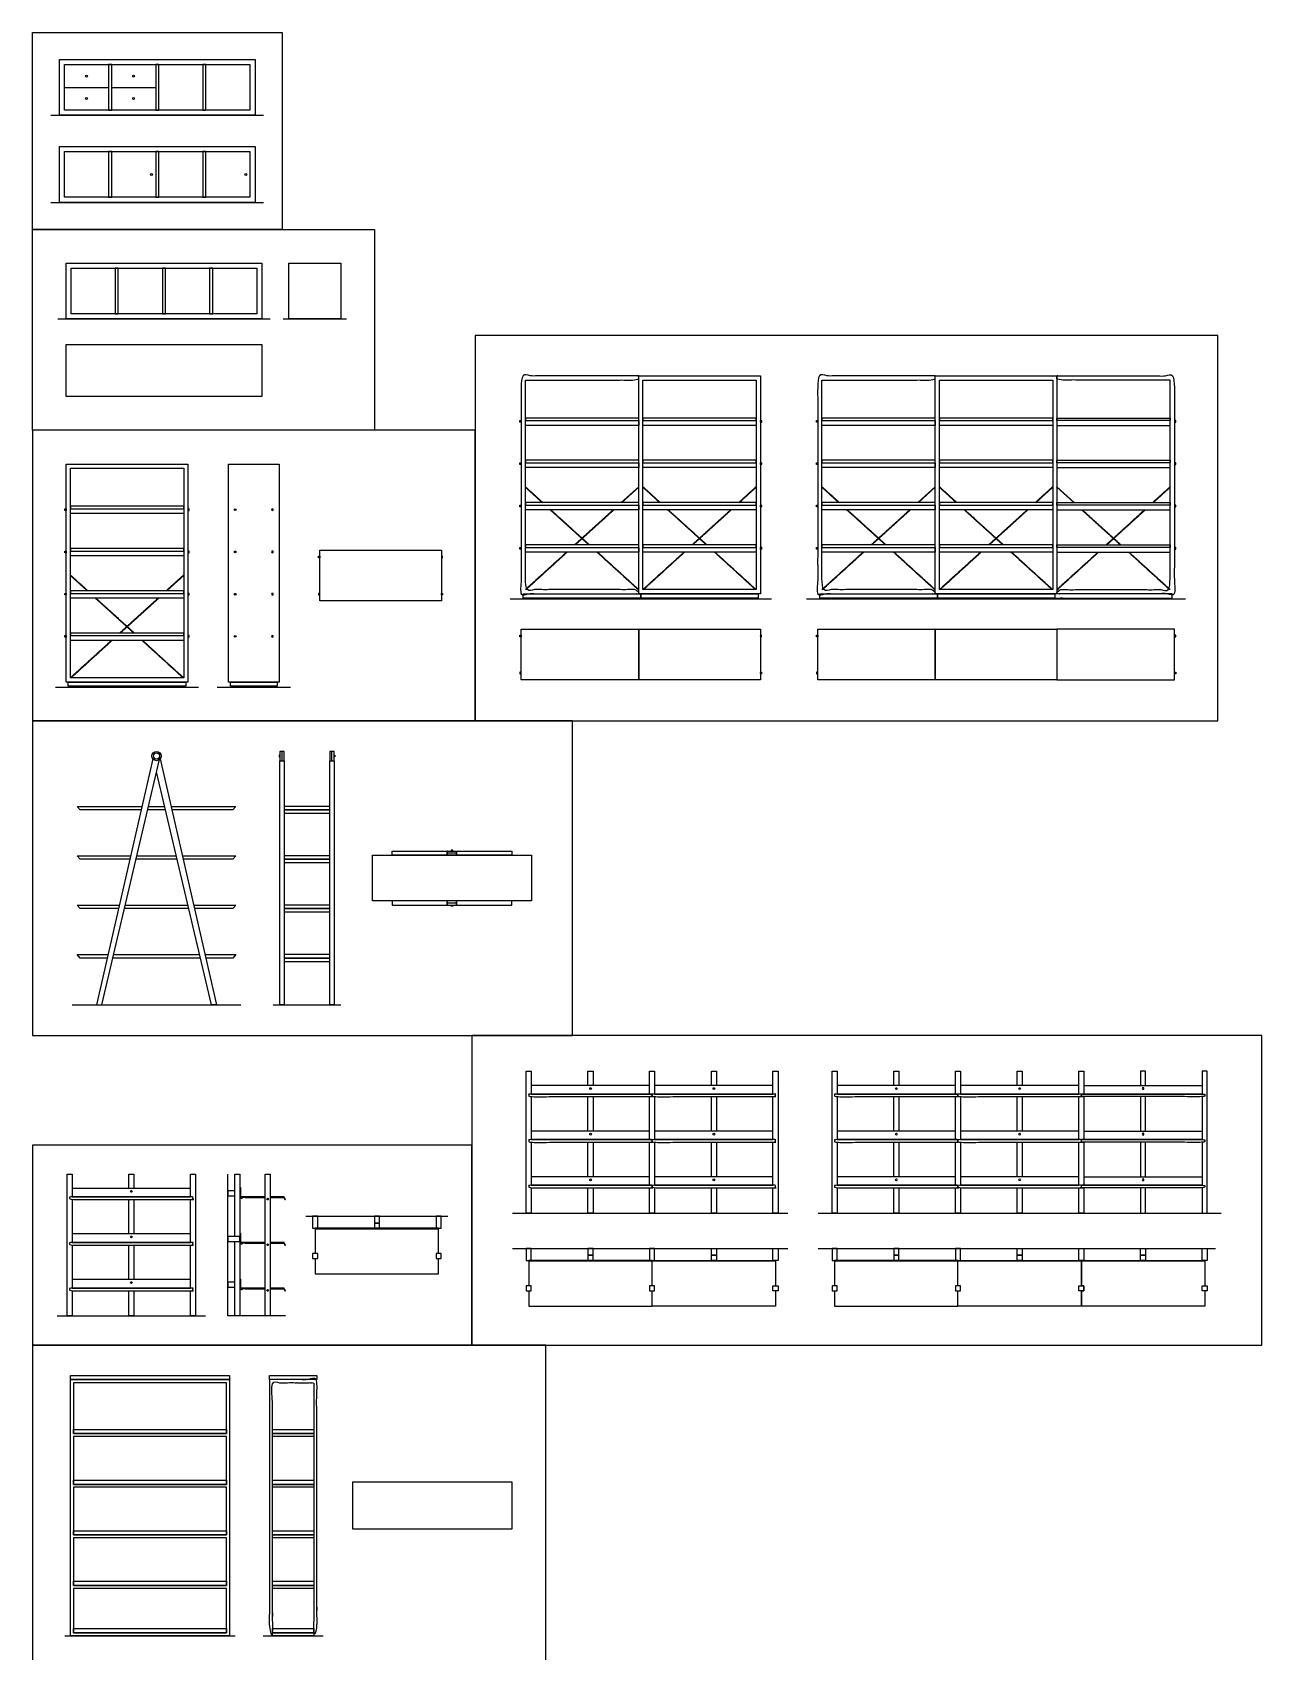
# Model space of a CAD drawing. Header units: millimetres. Extents: x 0.1 to 32.5, y -0.4 to 24.1.
# Drawn here: x 0.09 to 9.33, y 11.9 to 24.06 of the extents above; entities that cross this region are included whole.
import ezdxf

# ---------------------------------------------------------------- set-up
doc = ezdxf.new("R2010")
doc.units = ezdxf.units.MM
for name, color, linetype, true_color in [('2D$AG-DETAILS', 7, 'Continuous', 0x66ffff), ('2D$AG-DIAGRAM', 7, 'Continuous', 0xfecc66), ('2D$AG-FURNITURE', 7, 'Continuous', 0x66ccff), ('2D$X-VPRT', 6, 'Continuous', 0xff00ff), ('AG-DETAILS', 7, 'Continuous', 0x66ffff), ('AG-DIAGRAM', 7, 'Continuous', 0xfecc66), ('AG-FURNITURE', 7, 'Continuous', 0x66ccff), ('X-VPRT', 6, 'Continuous', 0xff00ff)]:
    doc.layers.add(name, color=color, linetype=linetype, true_color=true_color)

msp = doc.modelspace()

# ---------------------------------------------------------------- linework, layer by layer
at = {"layer": '2D$AG-DETAILS'}
for centre, radius in [((1.022, 18.628), 0.0232), ((4.283, 16.13), 0.00635), ((5.21, 16.13), 0.00635), ((6.581, 16.13), 0.00635), ((7.508, 16.13), 0.00635), ((4.283, 15.787), 0.00635), ((5.21, 15.787), 0.00635), ((6.581, 15.787), 0.00635), ((7.508, 15.787), 0.00635), ((4.283, 15.444), 0.00635), ((5.21, 15.444), 0.00635), ((6.581, 15.444), 0.00635), ((7.508, 15.444), 0.00635), ((0.833, 15.357), 0.00635), ((1.857, 15.299), 0.00635), ((0.833, 15.015), 0.00635), ((1.857, 14.956), 0.00635), ((0.833, 14.672), 0.00635), ((1.857, 14.613), 0.00635)]:
    msp.add_circle(centre, radius, dxfattribs=at)
at = {"layer": '2D$AG-DETAILS', "extrusion": (0, 0, -1)}
for centre in [(-8.435, 16.13), (-8.435, 15.787), (-8.435, 15.444)]:
    msp.add_circle(centre, 0.00635, dxfattribs=at)
at = {"layer": '2D$AG-DIAGRAM'}
for points in [[(3.679, 19.809), (5.642, 19.809)], [(5.907, 19.809), (8.753, 19.809)], [(0.262, 19.146), (1.338, 19.146)], [(1.478, 19.146), (2.028, 19.146)], [(0.388, 16.758), (1.656, 16.758)], [(1.899, 16.758), (2.406, 16.758)], [(1.991, 14.421), (1.559, 14.421), (1.559, 15.487)], [(2.143, 15.17), (3.212, 15.17)], [(3.696, 15.193), (5.766, 15.193)], [(5.994, 15.193), (9.021, 15.193)], [(3.696, 14.928), (5.766, 14.928)], [(5.994, 14.928), (8.978, 14.928)], [(0.276, 14.421), (1.39, 14.421)], [(0.332, 12.019), (1.614, 12.019)], [(1.823, 12.019), (2.274, 12.019)]]:
    msp.add_lwpolyline(points, dxfattribs=at)
at = {"layer": '2D$AG-FURNITURE'}
for points in [[(4.645, 21.485), (5.559, 21.485), (5.559, 19.847), (4.645, 19.847)], [(4.677, 21.453), (5.527, 21.453), (5.527, 19.878), (4.677, 19.878)], [(6.873, 21.485), (7.787, 21.485), (7.787, 19.847), (6.873, 19.847)], [(6.905, 21.453), (7.756, 21.453), (7.756, 19.878), (6.905, 19.878)], [(3.762, 21.148), (3.762, 21.136), (3.753, 21.136), (3.753, 21.148)], [(4.645, 21.148), (4.645, 21.167), (3.794, 21.167), (3.794, 21.148)], [(3.794, 21.148), (4.645, 21.148), (4.645, 21.112), (3.794, 21.112)], [(5.527, 21.148), (5.527, 21.167), (4.677, 21.167), (4.677, 21.148)], [(4.677, 21.148), (5.527, 21.148), (5.527, 21.112), (4.677, 21.112)], [(5.99, 21.148), (5.99, 21.136), (5.981, 21.136), (5.981, 21.148)], [(6.873, 21.148), (6.873, 21.167), (6.022, 21.167), (6.022, 21.148)], [(6.022, 21.148), (6.873, 21.148), (6.873, 21.112), (6.022, 21.112)], [(7.756, 21.148), (7.756, 21.167), (6.905, 21.167), (6.905, 21.148)], [(6.905, 21.148), (7.756, 21.148), (7.756, 21.112), (6.905, 21.112)], [(7.787, 21.148), (7.787, 21.167), (8.638, 21.167), (8.638, 21.148)], [(8.638, 21.148), (7.787, 21.148), (7.787, 21.112), (8.638, 21.112)], [(8.67, 21.148), (8.67, 21.136), (8.68, 21.136), (8.68, 21.148)], [(0.343, 20.822), (1.258, 20.822), (1.258, 19.184), (0.343, 19.184)], [(1.562, 20.822), (1.943, 20.822), (1.943, 19.184), (1.562, 19.184)], [(3.762, 20.831), (3.762, 20.818), (3.753, 20.818), (3.753, 20.831)], [(4.645, 20.831), (4.645, 20.85), (3.794, 20.85), (3.794, 20.831)], [(3.794, 20.831), (4.645, 20.831), (4.645, 20.795), (3.794, 20.795)], [(5.527, 20.831), (5.527, 20.85), (4.677, 20.85), (4.677, 20.831)], [(4.677, 20.831), (5.527, 20.831), (5.527, 20.795), (4.677, 20.795)], [(5.99, 20.831), (5.99, 20.818), (5.981, 20.818), (5.981, 20.831)], [(6.873, 20.831), (6.873, 20.85), (6.022, 20.85), (6.022, 20.831)], [(6.022, 20.831), (6.873, 20.831), (6.873, 20.795), (6.022, 20.795)], [(7.756, 20.831), (7.756, 20.85), (6.905, 20.85), (6.905, 20.831)], [(6.905, 20.831), (7.756, 20.831), (7.756, 20.795), (6.905, 20.795)], [(7.787, 20.831), (7.787, 20.85), (8.638, 20.85), (8.638, 20.831)], [(8.638, 20.831), (7.787, 20.831), (7.787, 20.795), (8.638, 20.795)], [(8.67, 20.831), (8.67, 20.818), (8.68, 20.818), (8.68, 20.831)], [(0.375, 20.79), (1.226, 20.79), (1.226, 19.215), (0.375, 19.215)], [(0.343, 20.485), (0.343, 20.473), (0.334, 20.473), (0.334, 20.485)], [(1.226, 20.485), (1.226, 20.505), (0.375, 20.505), (0.375, 20.485)], [(0.375, 20.485), (1.226, 20.485), (1.226, 20.449), (0.375, 20.449)], [(1.258, 20.485), (1.258, 20.473), (1.267, 20.473), (1.267, 20.485)], [(3.762, 20.513), (3.762, 20.501), (3.753, 20.501), (3.753, 20.513)], [(4.645, 20.513), (4.645, 20.532), (3.794, 20.532), (3.794, 20.513)], [(3.794, 20.513), (4.645, 20.513), (4.645, 20.477), (3.794, 20.477)], [(5.527, 20.513), (5.527, 20.532), (4.677, 20.532), (4.677, 20.513)], [(4.677, 20.513), (5.527, 20.513), (5.527, 20.477), (4.677, 20.477)], [(5.99, 20.513), (5.99, 20.501), (5.981, 20.501), (5.981, 20.513)], [(6.873, 20.513), (6.873, 20.532), (6.022, 20.532), (6.022, 20.513)], [(6.022, 20.513), (6.873, 20.513), (6.873, 20.477), (6.022, 20.477)], [(7.756, 20.513), (7.756, 20.532), (6.905, 20.532), (6.905, 20.513)], [(6.905, 20.513), (7.756, 20.513), (7.756, 20.477), (6.905, 20.477)], [(7.787, 20.513), (7.787, 20.532), (8.638, 20.532), (8.638, 20.513)], [(8.638, 20.513), (7.787, 20.513), (7.787, 20.477), (8.638, 20.477)], [(8.67, 20.513), (8.67, 20.501), (8.68, 20.501), (8.68, 20.513)], [(3.762, 20.196), (3.762, 20.183), (3.753, 20.183), (3.753, 20.196)], [(4.645, 20.196), (4.645, 20.215), (3.794, 20.215), (3.794, 20.196)], [(3.794, 20.196), (4.645, 20.196), (4.645, 20.16), (3.794, 20.16)], [(5.527, 20.196), (5.527, 20.215), (4.677, 20.215), (4.677, 20.196)], [(4.677, 20.196), (5.527, 20.196), (5.527, 20.16), (4.677, 20.16)], [(5.99, 20.196), (5.99, 20.183), (5.981, 20.183), (5.981, 20.196)], [(6.873, 20.196), (6.873, 20.215), (6.022, 20.215), (6.022, 20.196)], [(6.022, 20.196), (6.873, 20.196), (6.873, 20.16), (6.022, 20.16)], [(7.756, 20.196), (7.756, 20.215), (6.905, 20.215), (6.905, 20.196)], [(6.905, 20.196), (7.756, 20.196), (7.756, 20.16), (6.905, 20.16)], [(7.787, 20.196), (7.787, 20.215), (8.638, 20.215), (8.638, 20.196)], [(8.638, 20.196), (7.787, 20.196), (7.787, 20.16), (8.638, 20.16)], [(8.67, 20.196), (8.67, 20.183), (8.68, 20.183), (8.68, 20.196)], [(0.343, 20.168), (0.343, 20.155), (0.334, 20.155), (0.334, 20.168)], [(1.226, 20.168), (1.226, 20.187), (0.375, 20.187), (0.375, 20.168)], [(0.375, 20.168), (1.226, 20.168), (1.226, 20.132), (0.375, 20.132)], [(1.258, 20.168), (1.258, 20.155), (1.267, 20.155), (1.267, 20.168)], [(2.248, 20.174), (3.163, 20.174), (3.163, 19.793), (2.248, 19.793)], [(0.343, 19.85), (0.343, 19.838), (0.334, 19.838), (0.334, 19.85)], [(1.226, 19.85), (1.226, 19.87), (0.375, 19.87), (0.375, 19.85)], [(0.375, 19.85), (1.226, 19.85), (1.226, 19.814), (0.375, 19.814)], [(1.258, 19.85), (1.258, 19.838), (1.267, 19.838), (1.267, 19.85)], [(3.778, 19.847), (4.661, 19.847), (4.661, 19.815), (3.778, 19.815)], [(4.661, 19.847), (5.543, 19.847), (5.543, 19.815), (4.661, 19.815)], [(6.006, 19.847), (6.889, 19.847), (6.889, 19.815), (6.006, 19.815)], [(6.889, 19.847), (7.772, 19.847), (7.772, 19.815), (6.889, 19.815)], [(8.654, 19.847), (7.772, 19.847), (7.772, 19.815), (8.654, 19.815)], [(3.821, 19.815), (3.821, 19.809), (3.837, 19.809), (3.837, 19.815)], [(4.618, 19.815), (4.618, 19.809), (4.602, 19.809), (4.602, 19.815)], [(4.704, 19.815), (4.704, 19.809), (4.72, 19.809), (4.72, 19.815)], [(5.5, 19.815), (5.5, 19.809), (5.484, 19.809), (5.484, 19.815)], [(6.049, 19.815), (6.049, 19.809), (6.065, 19.809), (6.065, 19.815)], [(6.846, 19.815), (6.846, 19.809), (6.83, 19.809), (6.83, 19.815)], [(6.932, 19.815), (6.932, 19.809), (6.948, 19.809), (6.948, 19.815)], [(7.729, 19.815), (7.729, 19.809), (7.713, 19.809), (7.713, 19.815)], [(7.815, 19.815), (7.815, 19.809), (7.83, 19.809), (7.83, 19.815)], [(8.611, 19.815), (8.611, 19.809), (8.595, 19.809), (8.595, 19.815)], [(0.343, 19.533), (0.343, 19.52), (0.334, 19.52), (0.334, 19.533)], [(1.226, 19.533), (1.226, 19.552), (0.375, 19.552), (0.375, 19.533)], [(0.375, 19.533), (1.226, 19.533), (1.226, 19.497), (0.375, 19.497)], [(1.258, 19.533), (1.258, 19.52), (1.267, 19.52), (1.267, 19.533)], [(3.762, 19.582), (4.645, 19.582), (4.645, 19.201), (3.762, 19.201)], [(4.645, 19.582), (5.559, 19.582), (5.559, 19.201), (4.645, 19.201)], [(5.99, 19.582), (6.873, 19.582), (6.873, 19.201), (5.99, 19.201)], [(6.873, 19.582), (7.787, 19.582), (7.787, 19.201), (6.873, 19.201)], [(8.67, 19.582), (7.787, 19.582), (7.787, 19.201), (8.67, 19.201)], [(0.359, 19.184), (1.242, 19.184), (1.242, 19.152), (0.359, 19.152)], [(0.402, 19.152), (0.402, 19.146), (0.418, 19.146), (0.418, 19.152)], [(1.199, 19.152), (1.199, 19.146), (1.183, 19.146), (1.183, 19.152)], [(1.578, 19.184), (1.928, 19.184), (1.928, 19.152), (1.578, 19.152)], [(1.581, 19.152), (1.581, 19.146), (1.597, 19.146), (1.597, 19.152)], [(1.924, 19.152), (1.924, 19.146), (1.908, 19.146), (1.908, 19.152)], [(1.949, 18.622), (1.949, 18.634), (1.943, 18.634), (1.943, 18.622)], [(1.949, 18.593), (1.981, 18.593), (1.981, 18.663), (1.949, 18.663)], [(2.324, 18.593), (2.356, 18.593), (2.356, 18.663), (2.324, 18.663)], [(2.356, 18.622), (2.356, 18.634), (2.362, 18.634), (2.362, 18.622)], [(1.949, 16.758), (1.949, 18.593), (1.981, 18.593), (1.981, 16.758)], [(2.324, 16.758), (2.324, 18.593), (2.356, 18.593), (2.356, 16.758)], [(1.981, 18.25), (1.981, 18.225), (2.324, 18.225), (2.324, 18.25)], [(1.981, 18.225), (1.981, 18.2), (2.324, 18.2), (2.324, 18.225)], [(3.207, 17.882), (2.792, 17.882), (2.792, 17.914), (3.207, 17.914)], [(3.693, 17.882), (3.277, 17.882), (3.277, 17.914), (3.693, 17.914)], [(1.981, 17.879), (1.981, 17.853), (2.324, 17.853), (2.324, 17.879)], [(1.981, 17.853), (1.981, 17.828), (2.324, 17.828), (2.324, 17.853)], [(2.645, 17.882), (3.839, 17.882), (3.839, 17.539), (2.645, 17.539)], [(3.207, 17.539), (2.792, 17.539), (2.792, 17.507), (3.207, 17.507)], [(3.693, 17.539), (3.277, 17.539), (3.277, 17.507), (3.693, 17.507)], [(1.981, 17.507), (1.981, 17.482), (2.324, 17.482), (2.324, 17.507)], [(1.981, 17.482), (1.981, 17.457), (2.324, 17.457), (2.324, 17.482)], [(1.981, 17.136), (1.981, 17.11), (2.324, 17.11), (2.324, 17.136)], [(1.981, 17.11), (1.981, 17.085), (2.324, 17.085), (2.324, 17.11)], [(5.654, 16.152), (4.765, 16.152), (4.765, 16.088), (5.654, 16.088)], [(7.952, 16.152), (7.063, 16.152), (7.063, 16.088), (7.952, 16.088)], [(5.654, 15.809), (4.765, 15.809), (4.765, 15.746), (5.654, 15.746)], [(7.952, 15.809), (7.063, 15.809), (7.063, 15.746), (7.952, 15.746)], [(1.838, 15.487), (1.876, 15.487), (1.876, 14.421), (1.838, 14.421)], [(5.654, 15.466), (4.765, 15.466), (4.765, 15.403), (5.654, 15.403)], [(7.952, 15.466), (7.063, 15.466), (7.063, 15.403), (7.952, 15.403)], [(1.277, 15.38), (0.388, 15.38), (0.388, 15.316), (1.277, 15.316)], [(1.61, 15.323), (1.61, 15.361), (1.559, 15.361), (1.559, 15.323)], [(2.195, 15.081), (2.233, 15.081), (2.233, 15.17), (2.195, 15.17)], [(2.659, 15.119), (2.697, 15.119), (2.697, 15.17), (2.659, 15.17)], [(2.659, 15.081), (2.697, 15.081), (2.697, 15.119), (2.659, 15.119)], [(3.122, 15.081), (3.16, 15.081), (3.16, 15.17), (3.122, 15.17)], [(1.277, 15.037), (0.388, 15.037), (0.388, 14.973), (1.277, 14.973)], [(1.648, 14.98), (1.648, 15.018), (1.559, 15.018), (1.559, 14.98)], [(3.141, 15.077), (3.141, 15.081), (2.214, 15.081), (2.214, 15.077)], [(2.195, 14.852), (2.233, 14.852), (2.233, 14.891), (2.195, 14.891)], [(3.122, 14.852), (3.16, 14.852), (3.16, 14.891), (3.122, 14.891)], [(3.8, 14.839), (3.838, 14.839), (3.838, 14.928), (3.8, 14.928)], [(4.263, 14.877), (4.302, 14.877), (4.302, 14.928), (4.263, 14.928)], [(4.263, 14.839), (4.302, 14.839), (4.302, 14.877), (4.263, 14.877)], [(4.727, 14.839), (4.765, 14.839), (4.765, 14.928), (4.727, 14.928)], [(5.229, 14.877), (5.191, 14.877), (5.191, 14.928), (5.229, 14.928)], [(5.229, 14.839), (5.191, 14.839), (5.191, 14.877), (5.229, 14.877)], [(5.692, 14.839), (5.654, 14.839), (5.654, 14.928), (5.692, 14.928)], [(6.098, 14.839), (6.136, 14.839), (6.136, 14.928), (6.098, 14.928)], [(6.561, 14.877), (6.6, 14.877), (6.6, 14.928), (6.561, 14.928)], [(6.561, 14.839), (6.6, 14.839), (6.6, 14.877), (6.561, 14.877)], [(7.025, 14.839), (7.063, 14.839), (7.063, 14.928), (7.025, 14.928)], [(7.527, 14.877), (7.489, 14.877), (7.489, 14.928), (7.527, 14.928)], [(7.527, 14.839), (7.489, 14.839), (7.489, 14.877), (7.527, 14.877)], [(7.99, 14.839), (7.952, 14.839), (7.952, 14.928), (7.99, 14.928)], [(8.454, 14.877), (8.416, 14.877), (8.416, 14.928), (8.454, 14.928)], [(8.454, 14.839), (8.416, 14.839), (8.416, 14.877), (8.454, 14.877)], [(8.917, 14.839), (8.879, 14.839), (8.879, 14.928), (8.917, 14.928)], [(4.746, 14.835), (4.746, 14.839), (3.819, 14.839), (3.819, 14.835)], [(4.746, 14.835), (4.746, 14.839), (5.673, 14.839), (5.673, 14.835)], [(7.044, 14.835), (7.044, 14.839), (6.117, 14.839), (6.117, 14.835)], [(7.044, 14.835), (7.044, 14.839), (7.971, 14.839), (7.971, 14.835)], [(7.971, 14.835), (7.971, 14.839), (8.898, 14.839), (8.898, 14.835)], [(1.277, 14.694), (0.388, 14.694), (0.388, 14.63), (1.277, 14.63)], [(1.61, 14.637), (1.61, 14.675), (1.559, 14.675), (1.559, 14.637)], [(3.8, 14.61), (3.838, 14.61), (3.838, 14.648), (3.8, 14.648)], [(4.727, 14.61), (4.765, 14.61), (4.765, 14.648), (4.727, 14.648)], [(5.692, 14.61), (5.654, 14.61), (5.654, 14.648), (5.692, 14.648)], [(6.098, 14.61), (6.136, 14.61), (6.136, 14.648), (6.098, 14.648)], [(7.025, 14.61), (7.063, 14.61), (7.063, 14.648), (7.025, 14.648)], [(7.99, 14.61), (7.952, 14.61), (7.952, 14.648), (7.99, 14.648)], [(8.917, 14.61), (8.879, 14.61), (8.879, 14.648), (8.917, 14.648)], [(0.376, 13.974), (1.57, 13.974), (1.57, 13.943), (0.376, 13.943)], [(0.376, 13.943), (1.57, 13.943), (1.57, 12.019), (0.376, 12.019)], [(0.398, 13.537), (1.547, 13.537), (1.547, 13.92), (0.398, 13.92)], [(1.871, 13.974), (2.226, 13.974), (2.226, 13.943), (1.871, 13.943)], [(0.398, 13.569), (1.547, 13.569), (1.547, 13.537), (0.398, 13.537)], [(0.398, 13.156), (1.547, 13.156), (1.547, 13.515), (0.398, 13.515)], [(1.893, 13.569), (2.204, 13.569), (2.204, 13.537), (1.893, 13.537)], [(1.893, 13.537), (2.204, 13.537), (2.204, 13.515), (1.893, 13.515)], [(0.398, 13.188), (1.547, 13.188), (1.547, 13.156), (0.398, 13.156)], [(1.893, 13.188), (2.204, 13.188), (2.204, 13.156), (1.893, 13.156)], [(1.893, 13.156), (2.204, 13.156), (2.204, 13.134), (1.893, 13.134)], [(2.498, 13.174), (3.692, 13.174), (3.692, 12.819), (2.498, 12.819)], [(0.398, 13.134), (0.398, 12.776), (1.547, 12.776), (1.547, 13.134)], [(0.398, 12.808), (1.547, 12.808), (1.547, 12.776), (0.398, 12.776)], [(1.893, 12.808), (2.204, 12.808), (2.204, 12.776), (1.893, 12.776)], [(1.893, 12.776), (2.204, 12.776), (2.204, 12.754), (1.893, 12.754)], [(0.398, 12.754), (0.398, 12.396), (1.547, 12.396), (1.547, 12.754)], [(0.398, 12.428), (1.547, 12.428), (1.547, 12.396), (0.398, 12.396)], [(1.893, 12.428), (2.204, 12.428), (2.204, 12.396), (1.893, 12.396)], [(0.398, 12.374), (0.398, 12.041), (1.547, 12.041), (1.547, 12.374)], [(1.893, 12.396), (2.204, 12.396), (2.204, 12.374), (1.893, 12.374)], [(0.398, 12.073), (1.547, 12.073), (1.547, 12.041), (0.398, 12.041)], [(1.893, 12.073), (2.204, 12.073), (2.204, 12.041), (1.893, 12.041)], [(1.893, 12.041), (2.204, 12.041), (2.204, 12.019), (1.893, 12.019)]]:
    msp.add_lwpolyline(points, close=True, dxfattribs=at)
for points in [[(4.519, 20.532), (4.645, 20.647), (4.645, 20.651), (4.514, 20.532)], [(6.747, 20.532), (6.873, 20.647), (6.873, 20.651), (6.742, 20.532)], [(7.914, 20.532), (7.787, 20.647), (7.787, 20.651), (7.918, 20.532)], [(1.965, 18.593), (1.965, 18.663)], [(2.34, 18.593), (2.34, 18.663)], [(0.994, 18.607), (0.572, 16.758), (0.61, 16.758), (1.044, 18.601)], [(1.05, 18.607), (1.473, 16.758), (1.434, 16.758), (1.022, 18.509)], [(0.907, 18.225), (0.449, 18.225), (0.425, 18.25), (0.913, 18.25)], [(0.961, 18.25), (1.083, 18.25)], [(1.131, 18.25), (1.619, 18.25), (1.596, 18.225), (1.137, 18.225)], [(1.089, 18.225), (0.955, 18.225)], [(3.277, 17.898), (3.207, 17.898)], [(0.822, 17.853), (0.449, 17.853), (0.425, 17.879), (0.828, 17.879)], [(1.176, 17.853), (0.868, 17.853)], [(0.874, 17.879), (1.17, 17.879)], [(1.216, 17.879), (1.619, 17.879), (1.596, 17.853), (1.222, 17.853)], [(3.277, 17.523), (3.207, 17.523)], [(0.737, 17.482), (0.449, 17.482), (0.425, 17.507), (0.743, 17.507)], [(1.264, 17.482), (0.78, 17.482)], [(0.786, 17.507), (1.258, 17.507)], [(1.301, 17.507), (1.619, 17.507), (1.596, 17.482), (1.307, 17.482)], [(0.652, 17.11), (0.449, 17.11), (0.425, 17.136), (0.658, 17.136)], [(1.351, 17.11), (0.693, 17.11)], [(0.699, 17.136), (1.345, 17.136)], [(1.386, 17.136), (1.619, 17.136), (1.596, 17.11), (1.392, 17.11)], [(3.838, 15.384), (3.838, 15.193), (3.8, 15.193), (3.8, 16.26), (3.838, 16.26), (3.838, 16.088)], [(4.263, 16.152), (4.263, 16.26), (4.302, 16.26), (4.302, 16.152)], [(4.727, 16.088), (4.727, 16.26), (4.765, 16.26), (4.765, 16.088)], [(5.191, 16.152), (5.191, 16.26), (5.229, 16.26), (5.229, 16.152)], [(5.654, 16.088), (5.654, 16.26), (5.692, 16.26), (5.692, 15.193), (5.654, 15.193), (5.654, 15.384)], [(6.136, 15.384), (6.136, 15.193), (6.098, 15.193), (6.098, 16.26), (6.136, 16.26), (6.136, 16.088)], [(6.561, 16.152), (6.561, 16.26), (6.6, 16.26), (6.6, 16.152)], [(7.025, 16.088), (7.025, 16.26), (7.063, 16.26), (7.063, 16.088)], [(7.489, 16.152), (7.489, 16.26), (7.527, 16.26), (7.527, 16.152)], [(7.952, 16.088), (7.952, 16.26), (7.99, 16.26), (7.99, 16.088)], [(8.454, 16.152), (8.454, 16.26), (8.416, 16.26), (8.416, 16.152)], [(8.879, 15.384), (8.879, 15.193), (8.917, 15.193), (8.917, 16.26), (8.879, 16.26), (8.879, 16.088)], [(4.727, 16.152), (3.838, 16.152), (3.838, 16.088), (4.746, 16.088)], [(3.838, 16.069), (3.838, 15.746)], [(4.263, 15.809), (4.263, 16.069)], [(4.302, 16.069), (4.302, 15.809)], [(4.727, 15.746), (4.727, 16.069)], [(4.765, 16.069), (4.765, 15.746)], [(5.191, 15.809), (5.191, 16.069)], [(5.229, 16.069), (5.229, 15.809)], [(5.654, 15.746), (5.654, 16.069)], [(7.025, 16.152), (6.136, 16.152), (6.136, 16.088), (7.044, 16.088)], [(6.136, 16.069), (6.136, 15.746)], [(6.561, 15.809), (6.561, 16.069)], [(6.6, 16.069), (6.6, 15.809)], [(7.025, 15.746), (7.025, 16.069)], [(7.063, 16.069), (7.063, 15.746)], [(7.489, 15.809), (7.489, 16.069)], [(7.527, 16.069), (7.527, 15.809)], [(7.952, 15.746), (7.952, 16.069)], [(7.99, 16.152), (8.879, 16.152), (8.879, 16.088), (7.971, 16.088)], [(7.99, 16.069), (7.99, 15.746)], [(8.416, 16.069), (8.416, 15.809)], [(8.454, 15.809), (8.454, 16.069)], [(8.879, 16.069), (8.879, 15.746)], [(4.727, 15.809), (3.838, 15.809), (3.838, 15.746), (4.746, 15.746)], [(3.838, 15.726), (3.838, 15.403)], [(4.263, 15.466), (4.263, 15.726)], [(4.302, 15.726), (4.302, 15.466)], [(4.727, 15.403), (4.727, 15.726)], [(4.765, 15.726), (4.765, 15.403)], [(5.191, 15.466), (5.191, 15.726)], [(5.229, 15.726), (5.229, 15.466)], [(5.654, 15.403), (5.654, 15.726)], [(7.025, 15.809), (6.136, 15.809), (6.136, 15.746), (7.044, 15.746)], [(6.136, 15.726), (6.136, 15.403)], [(6.561, 15.466), (6.561, 15.726)], [(6.6, 15.726), (6.6, 15.466)], [(7.025, 15.403), (7.025, 15.726)], [(7.063, 15.726), (7.063, 15.403)], [(7.489, 15.466), (7.489, 15.726)], [(7.527, 15.726), (7.527, 15.466)], [(7.952, 15.403), (7.952, 15.726)], [(7.99, 15.809), (8.879, 15.809), (8.879, 15.746), (7.971, 15.746)], [(7.99, 15.726), (7.99, 15.403)], [(8.416, 15.726), (8.416, 15.466)], [(8.454, 15.466), (8.454, 15.726)], [(8.879, 15.726), (8.879, 15.403)], [(0.388, 14.611), (0.388, 14.421), (0.35, 14.421), (0.35, 15.487), (0.388, 15.487), (0.388, 15.316)], [(0.814, 15.38), (0.814, 15.487), (0.852, 15.487), (0.852, 15.38)], [(1.277, 15.316), (1.277, 15.487), (1.316, 15.487), (1.316, 14.421), (1.277, 14.421), (1.277, 14.611)], [(1.61, 15.018), (1.61, 15.487), (1.648, 15.487), (1.648, 14.421), (1.61, 14.421), (1.61, 14.98)], [(4.727, 15.466), (3.838, 15.466), (3.838, 15.403), (4.746, 15.403)], [(7.025, 15.466), (6.136, 15.466), (6.136, 15.403), (7.044, 15.403)], [(7.99, 15.466), (8.879, 15.466), (8.879, 15.403), (7.971, 15.403)], [(4.302, 15.384), (4.302, 15.193), (4.263, 15.193), (4.263, 15.384)], [(4.765, 15.384), (4.765, 15.193), (4.727, 15.193), (4.727, 15.384)], [(5.229, 15.384), (5.229, 15.193), (5.191, 15.193), (5.191, 15.384)], [(6.6, 15.384), (6.6, 15.193), (6.561, 15.193), (6.561, 15.384)], [(7.063, 15.384), (7.063, 15.193), (7.025, 15.193), (7.025, 15.384)], [(7.527, 15.384), (7.527, 15.193), (7.489, 15.193), (7.489, 15.384)], [(7.99, 15.384), (7.99, 15.193), (7.952, 15.193), (7.952, 15.384)], [(8.416, 15.384), (8.416, 15.193), (8.454, 15.193), (8.454, 15.384)], [(0.388, 15.297), (0.388, 14.973)], [(0.814, 15.037), (0.814, 15.297)], [(0.852, 15.297), (0.852, 15.037)], [(1.277, 14.973), (1.277, 15.297)], [(3.141, 14.891), (3.141, 15.077), (2.214, 15.077), (2.214, 14.891)], [(0.388, 14.954), (0.388, 14.63)], [(0.814, 14.694), (0.814, 14.954)], [(0.852, 14.954), (0.852, 14.694)], [(1.277, 14.63), (1.277, 14.954)], [(2.214, 14.852), (2.214, 14.738), (3.141, 14.738), (3.141, 14.852)], [(4.746, 14.648), (4.746, 14.835), (3.819, 14.835), (3.819, 14.648)], [(5.673, 14.61), (5.673, 14.496), (4.746, 14.496), (4.746, 14.61), (4.765, 14.61), (4.765, 14.648), (4.746, 14.648), (4.746, 14.835), (5.673, 14.835), (5.673, 14.648)], [(7.044, 14.648), (7.044, 14.835), (6.117, 14.835), (6.117, 14.648)], [(7.971, 14.61), (7.971, 14.496), (7.044, 14.496), (7.044, 14.61), (7.063, 14.61), (7.063, 14.648), (7.044, 14.648), (7.044, 14.835), (7.971, 14.835), (7.971, 14.648)], [(8.898, 14.61), (8.898, 14.496), (7.971, 14.496), (7.971, 14.61), (7.99, 14.61), (7.99, 14.648), (7.971, 14.648), (7.971, 14.835), (8.898, 14.835), (8.898, 14.648)], [(0.852, 14.611), (0.852, 14.421), (0.814, 14.421), (0.814, 14.611)], [(3.819, 14.61), (3.819, 14.496), (4.746, 14.496), (4.746, 14.61)], [(6.117, 14.61), (6.117, 14.496), (7.044, 14.496), (7.044, 14.61)]]:
    msp.add_lwpolyline(points, dxfattribs=at)
for centre, radius in [((1.613, 20.479), 0.00635), ((1.613, 20.162), 0.00635), ((1.613, 19.844), 0.00635), ((1.613, 19.527), 0.00635), ((1.022, 18.628), 0.0349)]:
    msp.add_circle(centre, radius, dxfattribs=at)
at = {"layer": '2D$AG-FURNITURE', "extrusion": (0, 0, -1)}
for centre in [(-1.893, 20.479), (-1.893, 20.162), (-1.893, 19.844), (-1.893, 19.527)]:
    msp.add_circle(centre, 0.00635, dxfattribs=at)
at = {"layer": '2D$AG-FURNITURE'}
for points, knots in [([(3.794, 21.453), (3.794, 20.666), (3.794, 19.878), (4.219, 19.878), (4.645, 19.878), (4.645, 19.863), (4.645, 19.847), (4.203, 19.847), (3.762, 19.847), (3.762, 20.666), (3.762, 21.485), (4.203, 21.485), (4.645, 21.485), (4.645, 21.469), (4.645, 21.453), (4.219, 21.453), (3.794, 21.453)], [-16.020833, -16.020833, -16.020833, -10.854167, -10.854167, -8.0625, -8.0625, -7.958333, -7.958333, -4.958333, -4.958333, 0.416667, 0.416667, 3.416667, 3.416667, 3.520833, 3.520833, 6.3125, 6.3125, 6.3125]), ([(6.022, 21.453), (6.022, 20.666), (6.022, 19.878), (6.448, 19.878), (6.873, 19.878), (6.873, 19.863), (6.873, 19.847), (6.432, 19.847), (5.99, 19.847), (5.99, 20.666), (5.99, 21.485), (6.432, 21.485), (6.873, 21.485), (6.873, 21.469), (6.873, 21.453), (6.448, 21.453), (6.022, 21.453)], [-16.020833, -16.020833, -16.020833, -10.854167, -10.854167, -8.0625, -8.0625, -7.958333, -7.958333, -4.958333, -4.958333, 0.416667, 0.416667, 3.416667, 3.416667, 3.520833, 3.520833, 6.3125, 6.3125, 6.3125]), ([(8.638, 21.453), (8.638, 20.666), (8.638, 19.878), (8.213, 19.878), (7.787, 19.878), (7.787, 19.863), (7.787, 19.847), (8.229, 19.847), (8.67, 19.847), (8.67, 20.666), (8.67, 21.485), (8.229, 21.485), (7.787, 21.485), (7.787, 21.469), (7.787, 21.453), (8.213, 21.453), (8.638, 21.453)], [-16.020833, -16.020833, -16.020833, -10.854167, -10.854167, -8.0625, -8.0625, -7.958333, -7.958333, -4.958333, -4.958333, 0.416667, 0.416667, 3.416667, 3.416667, 3.520833, 3.520833, 6.3125, 6.3125, 6.3125]), ([(5.559, 21.148), (5.559, 21.142), (5.559, 21.136), (5.564, 21.136), (5.569, 21.136), (5.569, 21.142), (5.569, 21.148), (5.564, 21.148), (5.559, 21.148)], [0, 0, 0, 0.0416667, 0.0416667, 0.1458333, 0.1458333, 0.1875, 0.1875, 0.2916667, 0.2916667, 0.2916667]), ([(5.559, 20.831), (5.559, 20.825), (5.559, 20.818), (5.564, 20.818), (5.569, 20.818), (5.569, 20.825), (5.569, 20.831), (5.564, 20.831), (5.559, 20.831)], [0, 0, 0, 0.0416667, 0.0416667, 0.1458333, 0.1458333, 0.1875, 0.1875, 0.2916667, 0.2916667, 0.2916667]), ([(5.559, 20.513), (5.559, 20.507), (5.559, 20.501), (5.564, 20.501), (5.569, 20.501), (5.569, 20.507), (5.569, 20.513), (5.564, 20.513), (5.559, 20.513)], [0, 0, 0, 0.0416667, 0.0416667, 0.1458333, 0.1458333, 0.1875, 0.1875, 0.2916667, 0.2916667, 0.2916667]), ([(5.559, 20.196), (5.559, 20.19), (5.559, 20.183), (5.564, 20.183), (5.569, 20.183), (5.569, 20.19), (5.569, 20.196), (5.564, 20.196), (5.559, 20.196)], [0, 0, 0, 0.0416667, 0.0416667, 0.1458333, 0.1458333, 0.1875, 0.1875, 0.2916667, 0.2916667, 0.2916667]), ([(2.239, 20.13), (2.239, 20.124), (2.239, 20.117), (2.243, 20.117), (2.248, 20.117), (2.248, 20.124), (2.248, 20.13), (2.243, 20.13), (2.239, 20.13)], [0, 0, 0, 0.0416667, 0.0416667, 0.1458333, 0.1458333, 0.1875, 0.1875, 0.2916667, 0.2916667, 0.2916667]), ([(3.172, 20.13), (3.172, 20.124), (3.172, 20.117), (3.167, 20.117), (3.163, 20.117), (3.163, 20.124), (3.163, 20.13), (3.167, 20.13), (3.172, 20.13)], [0, 0, 0, 0.0416667, 0.0416667, 0.1458333, 0.1458333, 0.1875, 0.1875, 0.2916667, 0.2916667, 0.2916667]), ([(2.239, 19.838), (2.239, 19.844), (2.239, 19.85), (2.243, 19.85), (2.248, 19.85), (2.248, 19.844), (2.248, 19.838), (2.243, 19.838), (2.239, 19.838)], [0, 0, 0, 0.0416667, 0.0416667, 0.1458333, 0.1458333, 0.1875, 0.1875, 0.2916667, 0.2916667, 0.2916667]), ([(3.172, 19.838), (3.172, 19.844), (3.172, 19.85), (3.167, 19.85), (3.163, 19.85), (3.163, 19.844), (3.163, 19.838), (3.167, 19.838), (3.172, 19.838)], [0, 0, 0, 0.0416667, 0.0416667, 0.1458333, 0.1458333, 0.1875, 0.1875, 0.2916667, 0.2916667, 0.2916667]), ([(3.753, 19.537), (3.753, 19.531), (3.753, 19.524), (3.757, 19.524), (3.762, 19.524), (3.762, 19.531), (3.762, 19.537), (3.757, 19.537), (3.753, 19.537)], [0, 0, 0, 0.0416667, 0.0416667, 0.1458333, 0.1458333, 0.1875, 0.1875, 0.2916667, 0.2916667, 0.2916667]), ([(5.569, 19.537), (5.569, 19.531), (5.569, 19.524), (5.564, 19.524), (5.559, 19.524), (5.559, 19.531), (5.559, 19.537), (5.564, 19.537), (5.569, 19.537)], [0, 0, 0, 0.0416667, 0.0416667, 0.1458333, 0.1458333, 0.1875, 0.1875, 0.2916667, 0.2916667, 0.2916667]), ([(5.981, 19.537), (5.981, 19.531), (5.981, 19.524), (5.986, 19.524), (5.99, 19.524), (5.99, 19.531), (5.99, 19.537), (5.986, 19.537), (5.981, 19.537)], [0, 0, 0, 0.0416667, 0.0416667, 0.1458333, 0.1458333, 0.1875, 0.1875, 0.2916667, 0.2916667, 0.2916667]), ([(8.68, 19.537), (8.68, 19.531), (8.68, 19.524), (8.675, 19.524), (8.67, 19.524), (8.67, 19.531), (8.67, 19.537), (8.675, 19.537), (8.68, 19.537)], [0, 0, 0, 0.0416667, 0.0416667, 0.1458333, 0.1458333, 0.1875, 0.1875, 0.2916667, 0.2916667, 0.2916667]), ([(3.753, 19.245), (3.753, 19.251), (3.753, 19.258), (3.757, 19.258), (3.762, 19.258), (3.762, 19.251), (3.762, 19.245), (3.757, 19.245), (3.753, 19.245)], [0, 0, 0, 0.0416667, 0.0416667, 0.1458333, 0.1458333, 0.1875, 0.1875, 0.2916667, 0.2916667, 0.2916667]), ([(5.569, 19.245), (5.569, 19.251), (5.569, 19.258), (5.564, 19.258), (5.559, 19.258), (5.559, 19.251), (5.559, 19.245), (5.564, 19.245), (5.569, 19.245)], [0, 0, 0, 0.0416667, 0.0416667, 0.1458333, 0.1458333, 0.1875, 0.1875, 0.2916667, 0.2916667, 0.2916667]), ([(5.981, 19.245), (5.981, 19.251), (5.981, 19.258), (5.986, 19.258), (5.99, 19.258), (5.99, 19.251), (5.99, 19.245), (5.986, 19.245), (5.981, 19.245)], [0, 0, 0, 0.0416667, 0.0416667, 0.1458333, 0.1458333, 0.1875, 0.1875, 0.2916667, 0.2916667, 0.2916667]), ([(8.68, 19.245), (8.68, 19.251), (8.68, 19.258), (8.675, 19.258), (8.67, 19.258), (8.67, 19.251), (8.67, 19.245), (8.675, 19.245), (8.68, 19.245)], [0, 0, 0, 0.0416667, 0.0416667, 0.1458333, 0.1458333, 0.1875, 0.1875, 0.2916667, 0.2916667, 0.2916667]), ([(3.277, 17.882), (3.277, 17.898), (3.277, 17.914), (3.242, 17.914), (3.207, 17.914), (3.207, 17.898), (3.207, 17.882), (3.242, 17.882), (3.277, 17.882)], [0, 0, 0, 0.2291667, 0.2291667, 0.4583333, 0.4583333, 0.6875, 0.6875, 0.9166667, 0.9166667, 0.9166667]), ([(3.249, 17.914), (3.242, 17.914), (3.236, 17.914), (3.236, 17.917), (3.236, 17.92), (3.242, 17.92), (3.249, 17.92), (3.249, 17.917), (3.249, 17.914)], [0, 0, 0, 0.02083333, 0.02083333, 0.04166667, 0.04166667, 0.0625, 0.0625, 0.08333333, 0.08333333, 0.08333333]), ([(3.277, 17.539), (3.277, 17.523), (3.277, 17.507), (3.242, 17.507), (3.207, 17.507), (3.207, 17.523), (3.207, 17.539), (3.242, 17.539), (3.277, 17.539)], [0, 0, 0, 0.2291667, 0.2291667, 0.4583333, 0.4583333, 0.6875, 0.6875, 0.9166667, 0.9166667, 0.9166667]), ([(3.249, 17.507), (3.242, 17.507), (3.236, 17.507), (3.236, 17.504), (3.236, 17.501), (3.242, 17.501), (3.249, 17.501), (3.249, 17.504), (3.249, 17.507)], [0, 0, 0, 0.02083333, 0.02083333, 0.04166667, 0.04166667, 0.0625, 0.0625, 0.08333333, 0.08333333, 0.08333333]), ([(1.838, 15.316), (1.745, 15.316), (1.652, 15.316), (1.652, 15.348), (1.652, 15.38), (1.65, 15.38), (1.648, 15.38), (1.648, 15.346), (1.648, 15.312), (1.743, 15.312), (1.838, 15.312)], [6.360324, 6.360324, 6.360324, 6.929632, 6.929632, 7.929632, 7.929632, 7.942755, 7.942755, 7.955878, 7.955878, 8.530333, 8.530333, 8.530333]), ([(1.876, 15.312), (1.927, 15.312), (1.977, 15.312), (1.982, 15.304), (1.987, 15.295), (1.989, 15.296), (1.991, 15.297), (1.985, 15.307), (1.979, 15.316), (1.928, 15.316), (1.876, 15.316)], [3.715592, 3.715592, 3.715592, 4.019296, 4.019296, 4.916508, 4.916508, 4.929632, 4.929632, 5.929632, 5.929632, 6.24402, 6.24402, 6.24402]), ([(1.838, 14.973), (1.745, 14.973), (1.652, 14.973), (1.652, 15.005), (1.652, 15.037), (1.65, 15.037), (1.648, 15.037), (1.648, 15.003), (1.648, 14.969), (1.743, 14.969), (1.838, 14.969)], [6.360324, 6.360324, 6.360324, 6.929632, 6.929632, 7.929632, 7.929632, 7.942755, 7.942755, 7.955878, 7.955878, 8.530333, 8.530333, 8.530333]), ([(1.876, 14.969), (1.927, 14.969), (1.977, 14.969), (1.982, 14.961), (1.987, 14.952), (1.989, 14.953), (1.991, 14.954), (1.985, 14.964), (1.979, 14.973), (1.928, 14.973), (1.876, 14.973)], [3.715592, 3.715592, 3.715592, 4.019296, 4.019296, 4.916508, 4.916508, 4.929632, 4.929632, 5.929632, 5.929632, 6.24402, 6.24402, 6.24402]), ([(1.838, 14.63), (1.745, 14.63), (1.652, 14.63), (1.652, 14.662), (1.652, 14.694), (1.65, 14.694), (1.648, 14.694), (1.648, 14.66), (1.648, 14.626), (1.743, 14.626), (1.838, 14.626)], [6.360324, 6.360324, 6.360324, 6.929632, 6.929632, 7.929632, 7.929632, 7.942755, 7.942755, 7.955878, 7.955878, 8.530333, 8.530333, 8.530333]), ([(1.876, 14.626), (1.927, 14.626), (1.977, 14.626), (1.982, 14.618), (1.987, 14.609), (1.989, 14.61), (1.991, 14.611), (1.985, 14.621), (1.979, 14.63), (1.928, 14.63), (1.876, 14.63)], [3.715592, 3.715592, 3.715592, 4.019296, 4.019296, 4.916508, 4.916508, 4.929632, 4.929632, 5.929632, 5.929632, 6.24402, 6.24402, 6.24402]), ([(1.871, 13.943), (2.048, 13.943), (2.226, 13.943), (2.226, 12.981), (2.226, 12.019), (2.215, 12.019), (2.204, 12.019), (2.204, 12.969), (2.204, 13.92), (2.048, 13.92), (1.893, 13.92), (1.893, 12.969), (1.893, 12.019), (1.882, 12.019), (1.871, 12.019), (1.871, 12.981), (1.871, 13.943)], [0, 0, 0, 2.625, 2.625, 8.9375, 8.9375, 9.101562, 9.101562, 15.268229, 15.268229, 17.565104, 17.565104, 23.731771, 23.731771, 23.895833, 23.895833, 30.208333, 30.208333, 30.208333])]:
    msp.add_open_spline(points, degree=2, knots=knots, dxfattribs=at)
for points in [[(3.794, 20.651), (3.859, 20.592), (3.925, 20.532)], [(3.92, 20.532), (3.857, 20.59), (3.794, 20.647)], [(4.677, 20.651), (4.742, 20.592), (4.807, 20.532)], [(4.803, 20.532), (4.74, 20.59), (4.677, 20.647)], [(5.527, 20.651), (5.462, 20.592), (5.397, 20.532)], [(5.401, 20.532), (5.464, 20.59), (5.527, 20.647)], [(6.022, 20.651), (6.088, 20.592), (6.153, 20.532)], [(6.148, 20.532), (6.085, 20.59), (6.022, 20.647)], [(6.905, 20.651), (6.97, 20.592), (7.036, 20.532)], [(7.031, 20.532), (6.968, 20.59), (6.905, 20.647)], [(7.756, 20.651), (7.69, 20.592), (7.625, 20.532)], [(7.629, 20.532), (7.693, 20.59), (7.756, 20.647)], [(8.638, 20.651), (8.573, 20.592), (8.507, 20.532)], [(8.512, 20.532), (8.575, 20.59), (8.638, 20.647)], [(4.217, 20.263), (4.099, 20.37), (3.981, 20.477)], [(3.986, 20.477), (4.103, 20.371), (4.219, 20.265)], [(4.453, 20.477), (4.308, 20.346), (4.164, 20.215)], [(4.169, 20.215), (4.313, 20.346), (4.458, 20.477)], [(5.1, 20.263), (4.982, 20.37), (4.864, 20.477)], [(4.868, 20.477), (4.985, 20.371), (5.102, 20.265)], [(5.336, 20.477), (5.191, 20.346), (5.047, 20.215)], [(5.051, 20.215), (5.196, 20.346), (5.34, 20.477)], [(6.445, 20.263), (6.327, 20.37), (6.209, 20.477)], [(6.214, 20.477), (6.331, 20.371), (6.448, 20.265)], [(6.681, 20.477), (6.537, 20.346), (6.392, 20.215)], [(6.397, 20.215), (6.541, 20.346), (6.686, 20.477)], [(7.328, 20.263), (7.21, 20.37), (7.092, 20.477)], [(7.097, 20.477), (7.213, 20.371), (7.33, 20.265)], [(7.564, 20.477), (7.419, 20.346), (7.275, 20.215)], [(7.28, 20.215), (7.424, 20.346), (7.568, 20.477)], [(8.263, 20.215), (8.119, 20.346), (7.975, 20.477)], [(7.979, 20.477), (8.124, 20.346), (8.268, 20.215)], [(8.446, 20.477), (8.33, 20.371), (8.213, 20.265)], [(8.215, 20.263), (8.333, 20.37), (8.451, 20.477)], [(4.27, 20.215), (4.245, 20.238), (4.219, 20.261)], [(4.222, 20.263), (4.248, 20.239), (4.275, 20.215)], [(5.153, 20.215), (5.127, 20.238), (5.102, 20.261)], [(5.104, 20.263), (5.131, 20.239), (5.157, 20.215)], [(6.498, 20.215), (6.473, 20.238), (6.448, 20.261)], [(6.45, 20.263), (6.476, 20.239), (6.503, 20.215)], [(7.381, 20.215), (7.356, 20.238), (7.33, 20.261)], [(7.333, 20.263), (7.359, 20.239), (7.386, 20.215)], [(8.211, 20.263), (8.184, 20.239), (8.158, 20.215)], [(8.162, 20.215), (8.188, 20.238), (8.213, 20.261)], [(4.103, 20.16), (3.948, 20.019), (3.794, 19.879)], [(3.798, 19.878), (3.953, 20.019), (4.108, 20.16)], [(4.641, 19.878), (4.486, 20.019), (4.331, 20.16)], [(4.336, 20.16), (4.49, 20.019), (4.645, 19.879)], [(4.986, 20.16), (4.831, 20.019), (4.677, 19.879)], [(4.681, 19.878), (4.835, 20.019), (4.99, 20.16)], [(5.523, 19.878), (5.369, 20.019), (5.214, 20.16)], [(5.218, 20.16), (5.373, 20.019), (5.527, 19.879)], [(6.331, 20.16), (6.177, 20.019), (6.022, 19.879)], [(6.026, 19.878), (6.181, 20.019), (6.336, 20.16)], [(6.869, 19.878), (6.714, 20.019), (6.559, 20.16)], [(6.564, 20.16), (6.718, 20.019), (6.873, 19.879)], [(7.214, 20.16), (7.059, 20.019), (6.905, 19.879)], [(6.909, 19.878), (7.064, 20.019), (7.219, 20.16)], [(7.752, 19.878), (7.597, 20.019), (7.442, 20.16)], [(7.447, 20.16), (7.601, 20.019), (7.756, 19.879)], [(8.097, 20.16), (7.942, 20.019), (7.787, 19.879)], [(7.791, 19.878), (7.946, 20.019), (8.101, 20.16)], [(8.634, 19.878), (8.479, 20.019), (8.325, 20.16)], [(8.329, 20.16), (8.484, 20.019), (8.638, 19.879)], [(0.375, 19.988), (0.44, 19.929), (0.506, 19.87)], [(0.501, 19.87), (0.438, 19.927), (0.375, 19.984)], [(1.226, 19.988), (1.16, 19.929), (1.095, 19.87)], [(1.1, 19.87), (1.163, 19.927), (1.226, 19.984)], [(0.798, 19.6), (0.68, 19.707), (0.562, 19.814)], [(0.567, 19.814), (0.684, 19.708), (0.8, 19.602)], [(1.034, 19.814), (0.889, 19.683), (0.745, 19.552)], [(0.75, 19.552), (0.894, 19.683), (1.039, 19.814)], [(0.851, 19.552), (0.826, 19.575), (0.8, 19.598)], [(0.803, 19.6), (0.829, 19.576), (0.856, 19.552)], [(0.684, 19.497), (0.529, 19.356), (0.375, 19.216)], [(0.379, 19.215), (0.534, 19.356), (0.689, 19.497)], [(1.222, 19.215), (1.067, 19.356), (0.912, 19.497)], [(0.917, 19.497), (1.071, 19.356), (1.226, 19.216)], [(3.277, 17.882), (3.277, 17.898), (3.277, 17.914)], [(3.277, 17.539), (3.277, 17.523), (3.277, 17.507)]]:
    msp.add_open_spline(points, degree=2, dxfattribs=at)
for points in [[(4.746, 16.076), (4.746, 16.069), (4.74, 16.069), (4.283, 16.069), (3.825, 16.069), (3.819, 16.069), (3.819, 16.076), (3.819, 16.082), (3.819, 16.088), (4.283, 16.088), (4.746, 16.088), (4.746, 16.082), (4.746, 16.076)], [(5.673, 16.076), (5.673, 16.069), (5.667, 16.069), (5.21, 16.069), (4.752, 16.069), (4.746, 16.069), (4.746, 16.076), (4.746, 16.082), (4.746, 16.088), (5.21, 16.088), (5.673, 16.088), (5.673, 16.082), (5.673, 16.076)], [(7.044, 16.076), (7.044, 16.069), (7.038, 16.069), (6.581, 16.069), (6.123, 16.069), (6.117, 16.069), (6.117, 16.076), (6.117, 16.082), (6.117, 16.088), (6.581, 16.088), (7.044, 16.088), (7.044, 16.082), (7.044, 16.076)], [(7.971, 16.076), (7.971, 16.069), (7.965, 16.069), (7.508, 16.069), (7.05, 16.069), (7.044, 16.069), (7.044, 16.076), (7.044, 16.082), (7.044, 16.088), (7.508, 16.088), (7.971, 16.088), (7.971, 16.082), (7.971, 16.076)], [(7.971, 16.076), (7.971, 16.069), (7.978, 16.069), (8.435, 16.069), (8.892, 16.069), (8.898, 16.069), (8.898, 16.076), (8.898, 16.082), (8.898, 16.088), (8.435, 16.088), (7.971, 16.088), (7.971, 16.082), (7.971, 16.076)], [(4.746, 15.733), (4.746, 15.726), (4.74, 15.726), (4.283, 15.726), (3.825, 15.726), (3.819, 15.726), (3.819, 15.733), (3.819, 15.739), (3.819, 15.746), (4.283, 15.746), (4.746, 15.746), (4.746, 15.739), (4.746, 15.733)], [(5.673, 15.733), (5.673, 15.726), (5.667, 15.726), (5.21, 15.726), (4.752, 15.726), (4.746, 15.726), (4.746, 15.733), (4.746, 15.739), (4.746, 15.746), (5.21, 15.746), (5.673, 15.746), (5.673, 15.739), (5.673, 15.733)], [(7.044, 15.733), (7.044, 15.726), (7.038, 15.726), (6.581, 15.726), (6.123, 15.726), (6.117, 15.726), (6.117, 15.733), (6.117, 15.739), (6.117, 15.746), (6.581, 15.746), (7.044, 15.746), (7.044, 15.739), (7.044, 15.733)], [(7.971, 15.733), (7.971, 15.726), (7.965, 15.726), (7.508, 15.726), (7.05, 15.726), (7.044, 15.726), (7.044, 15.733), (7.044, 15.739), (7.044, 15.746), (7.508, 15.746), (7.971, 15.746), (7.971, 15.739), (7.971, 15.733)], [(7.971, 15.733), (7.971, 15.726), (7.978, 15.726), (8.435, 15.726), (8.892, 15.726), (8.898, 15.726), (8.898, 15.733), (8.898, 15.739), (8.898, 15.746), (8.435, 15.746), (7.971, 15.746), (7.971, 15.739), (7.971, 15.733)], [(4.746, 15.39), (4.746, 15.384), (4.74, 15.384), (4.283, 15.384), (3.825, 15.384), (3.819, 15.384), (3.819, 15.39), (3.819, 15.396), (3.819, 15.403), (4.283, 15.403), (4.746, 15.403), (4.746, 15.396), (4.746, 15.39)], [(5.673, 15.39), (5.673, 15.384), (5.667, 15.384), (5.21, 15.384), (4.752, 15.384), (4.746, 15.384), (4.746, 15.39), (4.746, 15.396), (4.746, 15.403), (5.21, 15.403), (5.673, 15.403), (5.673, 15.396), (5.673, 15.39)], [(7.044, 15.39), (7.044, 15.384), (7.038, 15.384), (6.581, 15.384), (6.123, 15.384), (6.117, 15.384), (6.117, 15.39), (6.117, 15.396), (6.117, 15.403), (6.581, 15.403), (7.044, 15.403), (7.044, 15.396), (7.044, 15.39)], [(7.971, 15.39), (7.971, 15.384), (7.965, 15.384), (7.508, 15.384), (7.05, 15.384), (7.044, 15.384), (7.044, 15.39), (7.044, 15.396), (7.044, 15.403), (7.508, 15.403), (7.971, 15.403), (7.971, 15.396), (7.971, 15.39)], [(7.971, 15.39), (7.971, 15.384), (7.978, 15.384), (8.435, 15.384), (8.892, 15.384), (8.898, 15.384), (8.898, 15.39), (8.898, 15.396), (8.898, 15.403), (8.435, 15.403), (7.971, 15.403), (7.971, 15.396), (7.971, 15.39)], [(1.296, 15.303), (1.296, 15.297), (1.29, 15.297), (0.833, 15.297), (0.376, 15.297), (0.369, 15.297), (0.369, 15.303), (0.369, 15.31), (0.369, 15.316), (0.833, 15.316), (1.296, 15.316), (1.296, 15.31), (1.296, 15.303)], [(1.296, 14.961), (1.296, 14.954), (1.29, 14.954), (0.833, 14.954), (0.376, 14.954), (0.369, 14.954), (0.369, 14.961), (0.369, 14.967), (0.369, 14.973), (0.833, 14.973), (1.296, 14.973), (1.296, 14.967), (1.296, 14.961)], [(1.296, 14.618), (1.296, 14.611), (1.29, 14.611), (0.833, 14.611), (0.376, 14.611), (0.369, 14.611), (0.369, 14.618), (0.369, 14.624), (0.369, 14.63), (0.833, 14.63), (1.296, 14.63), (1.296, 14.624), (1.296, 14.618)]]:
    msp.add_rational_spline(points, [1, 0.707106781187, 1, 1, 1, 0.707106781187, 1, 1, 1, 1, 1, 1, 1], degree=2, knots=[0.666667, 0.666667, 0.666667, 0.699392, 0.699392, 1.685693, 1.685693, 1.718418, 1.718418, 2.385085, 2.385085, 5.301751, 5.301751, 5.968418, 5.968418, 5.968418], dxfattribs=at)
at = {"layer": '2D$X-VPRT'}
for points in [[(3.417, 18.892), (8.996, 18.892), (8.996, 21.787), (3.417, 21.787)], [(0.089, 18.892), (3.417, 18.892), (3.417, 21.076), (0.089, 21.076)], [(0.089, 16.529), (4.147, 16.529), (4.147, 18.892), (0.089, 18.892)], [(3.392, 14.203), (9.326, 14.203), (9.326, 16.529), (3.392, 16.529)], [(0.089, 14.203), (3.392, 14.203), (3.392, 15.705), (0.089, 15.705)], [(0.089, 11.79), (3.948, 11.79), (3.948, 14.203), (0.089, 14.203)]]:
    msp.add_lwpolyline(points, close=True, dxfattribs=at)
at = {"layer": 'AG-DETAILS'}
for points in [[(0.33, 23.481), (0.33, 23.824), (0.662, 23.824), (0.662, 23.481)], [(0.685, 23.481), (0.685, 23.824), (1.016, 23.824), (1.016, 23.481)], [(0.685, 22.826), (0.685, 23.169), (1.016, 23.169), (1.016, 22.826)], [(1.393, 22.826), (1.393, 23.169), (1.724, 23.169), (1.724, 22.826)]]:
    msp.add_lwpolyline(points, close=True, dxfattribs=at)
for points in [[(0.33, 23.652), (0.662, 23.652)], [(0.685, 23.652), (1.016, 23.652)]]:
    msp.add_lwpolyline(points, dxfattribs=at)
for centre, radius in [((0.496, 23.735), 0.00726), ((0.85, 23.735), 0.00726), ((0.496, 23.569), 0.00726), ((0.85, 23.569), 0.00726), ((0.985, 22.998), 0.00729), ((1.693, 22.998), 0.00729)]:
    msp.add_circle(centre, radius, dxfattribs=at)
at = {"layer": 'AG-DIAGRAM'}
for points in [[(0.229, 23.443), (1.825, 23.443)], [(0.229, 22.788), (1.825, 22.788)], [(0.28, 21.912), (1.876, 21.912)], [(1.973, 21.912), (2.45, 21.912)]]:
    msp.add_lwpolyline(points, dxfattribs=at)
at = {"layer": 'AG-FURNITURE'}
for points in [[(0.292, 23.862), (1.762, 23.862), (1.762, 23.443), (0.292, 23.443)], [(0.33, 23.824), (1.724, 23.824), (1.724, 23.481), (0.33, 23.481)], [(0.662, 23.824), (0.662, 23.481), (0.685, 23.481), (0.685, 23.824)], [(1.016, 23.824), (1.016, 23.481), (1.039, 23.481), (1.039, 23.824)], [(1.37, 23.824), (1.37, 23.481), (1.393, 23.481), (1.393, 23.824)], [(0.292, 23.207), (1.762, 23.207), (1.762, 22.788), (0.292, 22.788)], [(0.33, 23.169), (1.724, 23.169), (1.724, 22.826), (0.33, 22.826)], [(0.662, 23.169), (0.662, 22.826), (0.685, 22.826), (0.685, 23.169)], [(1.016, 23.169), (1.016, 22.826), (1.039, 22.826), (1.039, 23.169)], [(1.37, 23.169), (1.37, 22.826), (1.393, 22.826), (1.393, 23.169)], [(0.343, 22.331), (1.813, 22.331), (1.813, 21.912), (0.343, 21.912)], [(0.381, 22.293), (1.775, 22.293), (1.775, 21.95), (0.381, 21.95)], [(0.712, 22.293), (0.712, 21.95), (0.735, 21.95), (0.735, 22.293)], [(1.067, 22.293), (1.067, 21.95), (1.09, 21.95), (1.09, 22.293)], [(1.421, 22.293), (1.421, 21.95), (1.444, 21.95), (1.444, 22.293)], [(2.016, 21.912), (2.016, 22.331), (2.407, 22.331), (2.407, 21.912)], [(0.343, 21.721), (1.813, 21.721), (1.813, 21.33), (0.343, 21.33)]]:
    msp.add_lwpolyline(points, close=True, dxfattribs=at)
at = {"layer": 'X-VPRT'}
for points in [[(0.089, 24.065), (1.966, 24.065), (1.966, 22.585), (0.089, 22.585)], [(0.089, 22.585), (2.661, 22.585), (2.661, 21.076), (0.089, 21.076)]]:
    msp.add_lwpolyline(points, close=True, dxfattribs=at)

doc.saveas('drawing.dxf')
